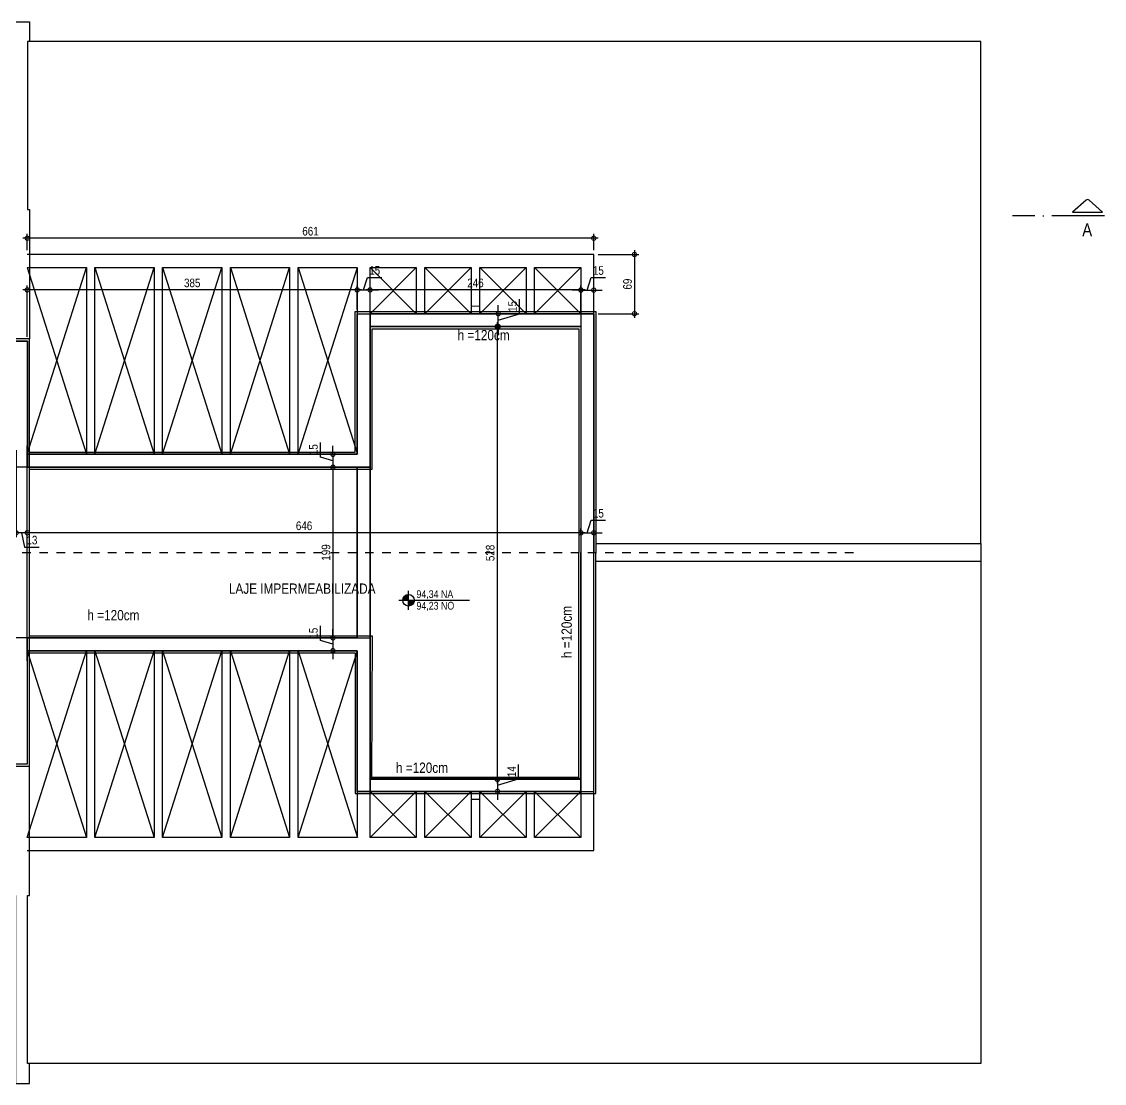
# Model space of a CAD drawing. Header units: metres. Extents: x -38 to 570, y -75 to 184.
# Drawn here: x 10.21 to 22.85, y -9.39 to 2.99 of the extents above; entities that cross this region are included whole.
import ezdxf
from ezdxf.enums import TextEntityAlignment as Align

# ---------------------------------------------------------------- set-up
doc = ezdxf.new("R2010")
doc.units = ezdxf.units.M
for name, pattern in [('CONTINUOS', [0]), ('DASHEDX2', [1.5, 1, -0.5]), ('ESTILO_TQS_0001', [1, 0.7, -0.3]), ('ESTILO_TQS_0004', [1.12, 0.5, -0.2, 0.01, -0.2, 0.01, -0.2])]:
    doc.linetypes.add(name, pattern=pattern)
for name, color, linetype in [('1', 232, 'DASHEDX2'), ('205', 7, 'ESTILO_TQS_0004'), ('21', 232, 'Continuous'), ('210', 15, 'ESTILO_TQS_0001'), ('28', 232, 'Continuous'), ('ARQ-ALV ACAB', 4, 'Continuous'), ('ARQ-ALV OSSO', 5, 'Continuous'), ('ARQ-AUX', 7, 'Continuous'), ('ARQ-AUX1', 1, 'Continuous'), ('ARQ-AUX2', 2, 'Continuous'), ('ARQ-DIM', 2, 'Continuous'), ('ARQ-SIM', 1, 'Continuous'), ('ARQ-TXT', 2, 'Continuous')]:
    doc.layers.add(name, color=color, linetype=linetype)
doc.styles.add('Adesa', font='ARIALN.TTF')
doc.styles.add('M50', font='ARIALN.TTF', dxfattribs={"height": 0.15})
doc.dimstyles.new('ADESA 1-0050', dxfattribs={"dimtxt": 0.1, "dimasz": 0.1, "dimexe": 0.05, "dimexo": 0.05, "dimgap": 0.03, "dimtad": 1, "dimdec": 1, "dimlfac": 100, "dimzin": 12, "dimtxsty": 'Adesa', "dimblk": 'DOTSMALL', "dimcen": 1, "dimdle": 0.05, "dimclrd": 1, "dimclre": 1, "dimclrt": 256, "dimazin": 3, "dimtm": 1e-09, "dimtfac": 1, "dimtdec": 1, "dimtmove": 1, "dimatfit": 0, "dimldrblk": 'DOTSMALL', "dimfxl": 0.8, "dimtvp": 2, "dimtolj": 1, "dimtzin": 0, "dimarcsym": 0})

# ---------------------------------------------------------------- blocks, each defined once
blk = doc.blocks.new('ADESA-SIM CORT')
at = {"color": 3}
blk.add_lwpolyline([(1.712, 0.367), (1.4, 0.086), (2.1, 0.086), (1.788, 0.367)], dxfattribs=at)
blk.add_lwpolyline([(1.788, 0.367, 0.267949), (1.712, 0.367)], format="xyb", dxfattribs=at)
at = {"color": 2}
for points in [[(0.521, 0), (0, 0)], [(0.706, 0), (0.729, 0)], [(2.14, 0), (0.914, 0)]]:
    blk.add_lwpolyline(points, dxfattribs=at)
at = {"color": 3, "style": 'Adesa'}
blk.add_attdef('A', text='', height=0.35, dxfattribs=at).set_placement((1.739, -0.325), align=Align.MIDDLE_CENTER)
blk = doc.blocks.new('NipAcOs')
at = {"layer": 'ARQ-SIM'}
h = blk.add_hatch(color=256, dxfattribs=at)
h.dxf.hatch_style = 1
h.paths.add_polyline_path([(0, 0.15, 0.414214), (-0.15, 0), (0, 0)])
h.paths.add_polyline_path([(0.15, 0), (0, 0), (0, -0.15, 0.414214)])
for p, q in [((-0.25, 0), (0.15, 0)), ((0, -0.25), (0, 0.25)), ((0.15, 0), (1.583, 0))]:
    blk.add_line(p, q, dxfattribs=at)
blk.add_circle((0, 0), 0.15, dxfattribs=at)
at = {"style": 'Adesa'}
for p in [(0.204, 0.06), (0.204, -0.24)]:
    blk.add_attdef('000,00', p, '', height=0.2, dxfattribs=at)
blk = doc.blocks.new('EST-PR-012-BAR-R02')
at = {"layer": '1', "color": 1, "linetype": 'CONTINUOS'}
for points in [[(1102, 27), (1028, 27)], [(1181, 27), (1102, 27)], [(1260, 27), (1181, 27)], [(1339, 27), (1260, 27)], [(1420.5, 27), (1339, 27)], [(1487, 27), (1420.5, 27)], [(1551, 27), (1487, 27)], [(1615, 27), (1551, 27)], [(1689, 27), (1615, 27)], [(1689, -42), (1689, 27)], [(1028, 12), (1097, 12)], [(1097, 12), (1097, -206)], [(1107, 12), (1176, 12)], [(1107, -206), (1107, 12)], [(1176, 12), (1176, -206)], [(1186, 12), (1255, 12)], [(1186, -206), (1186, 12)], [(1255, 12), (1255, -206)], [(1265, 12), (1334, 12)], [(1265, -206), (1265, 12)], [(1334, 12), (1334, -206)], [(1344, 12), (1413, 12)], [(1344, -206), (1344, 12)], [(1413, 12), (1413, -42)], [(1428, 12), (1482, 12)], [(1428, -42), (1428, 12)], [(1482, 12), (1482, -42)], [(1492, 12), (1546, 12)], [(1492, -42), (1492, 12)], [(1546, 12), (1546, -42)], [(1556, 12), (1610, 12)], [(1556, -42), (1556, 12)], [(1610, 12), (1610, -42)], [(1620, 12), (1674, 12)], [(1620, -42), (1620, 12)], [(1674, 12), (1674, -42)], [(1482, -42), (1428, -42)], [(1546, -42), (1492, -42)], [(1610, -42), (1556, -42)], [(1674, -42), (1620, -42)], [(1413, -72), (1413, -206)], [(1028, -206), (1028, -196)], [(1097, -206), (1028, -206)], [(1176, -206), (1107, -206)], [(1255, -206), (1186, -206)], [(1334, -206), (1265, -206)], [(1413, -206), (1344, -206)], [(1028, -445), (1028, -435)], [(1028, -435), (1097, -435)], [(1097, -435), (1097, -653)], [(1107, -435), (1176, -435)], [(1107, -653), (1107, -435)], [(1176, -435), (1176, -653)], [(1186, -435), (1255, -435)], [(1186, -653), (1186, -435)], [(1255, -435), (1255, -653)], [(1265, -435), (1334, -435)], [(1265, -653), (1265, -435)], [(1334, -435), (1334, -653)], [(1344, -435), (1413, -435)], [(1344, -653), (1344, -435)], [(1413, -435), (1413, -569)], [(1413, -599), (1413, -653)], [(1428, -653), (1428, -599)], [(1428, -599), (1482, -599)], [(1482, -599), (1482, -653)], [(1492, -599), (1546, -599)], [(1492, -653), (1492, -599)], [(1546, -599), (1546, -653)], [(1556, -599), (1610, -599)], [(1556, -653), (1556, -599)], [(1610, -599), (1610, -653)], [(1620, -599), (1674, -599)], [(1620, -653), (1620, -599)], [(1674, -599), (1674, -653)], [(1689, -668), (1689, -599)], [(1097, -653), (1028, -653)], [(1176, -653), (1107, -653)], [(1255, -653), (1186, -653)], [(1334, -653), (1265, -653)], [(1413, -653), (1344, -653)], [(1482, -653), (1428, -653)], [(1546, -653), (1492, -653)], [(1610, -653), (1556, -653)], [(1674, -653), (1620, -653)], [(1028, -668), (1103, -668)], [(1103, -668), (1182, -668)], [(1182, -668), (1261, -668)], [(1261, -668), (1340, -668)], [(1340, -668), (1420.5, -668)], [(1420.5, -668), (1472.1, -668)], [(1472.1, -668), (1532.5, -668)], [(1532.5, -668), (1592.9, -668)], [(1592.9, -668), (1689, -668)]]:
    blk.add_lwpolyline(points, dxfattribs=at)
at = {"layer": '21'}
for p, q in [((1028, -206), (1097, 12)), ((1028, 12), (1028, 12)), ((1028, 12), (1097, -206)), ((1107, -206), (1176, 12)), ((1107, 12), (1176, -206)), ((1186, -206), (1255, 12)), ((1186, 12), (1255, -206)), ((1265, -206), (1334, 12)), ((1265, 12), (1334, -206)), ((1344, -206), (1413.3, 12)), ((1344, 12), (1413.3, -206)), ((1428.3, -42), (1482, 12)), ((1428.3, 12), (1482, -42)), ((1492, -42), (1546, 12)), ((1492, 12), (1546, -42)), ((1556, -42), (1610, 12)), ((1556, 12), (1610, -42)), ((1620, -42), (1674, 12)), ((1620, 12), (1674, -42)), ((1028, -435), (1097, -653)), ((1028, -653), (1097, -435)), ((1107, -653), (1176, -435)), ((1107, -435), (1176, -653)), ((1186, -653), (1255, -435)), ((1186, -435), (1255, -653)), ((1265, -653), (1334, -435)), ((1265, -435), (1334, -653)), ((1344, -653), (1413.3, -435)), ((1344, -435), (1413.3, -653)), ((1428.3, -653), (1482, -599)), ((1428.3, -599), (1482, -653)), ((1492, -653), (1546, -599)), ((1492, -599), (1546, -653)), ((1556, -653), (1610, -599)), ((1556, -599), (1610, -653)), ((1620, -653), (1674, -599)), ((1620, -599), (1674, -653)), ((1028, -653), (1028, -653))]:
    blk.add_line(p, q, dxfattribs=at)
at = {"layer": '210'}
for p, q in [((1028, -206), (1028, -221)), ((1028, -420), (1028, -435))]:
    blk.add_line(p, q, dxfattribs=at)
blk = doc.blocks.new('est-lo-12-bar-r05')
at = {"layer": '205'}
blk.add_line((-3517.85276, -320.501693), (1995.986055, -320.501693), dxfattribs=at)
at = {"layer": '21'}
blk.add_line((1028.489198, 12.015014), (1028.495156, 11.99646), dxfattribs=at)
at = {"layer": '28'}
for p, q in [((1413.007686, -420.004079), (1428.007686, -420.004079)), ((1028.489198, -652.999445), (1028.495403, -652.980122))]:
    blk.add_line(p, q, dxfattribs=at)
for points in [[(1413.007686, -220.999307), (1028.489198, -220.999307), (1028.489198, -205.999307), (1413.007686, -205.999307), (1413.007686, -41.989757), (1428.007686, -41.989757), (1428.007686, -220.999307)], [(1413.007686, -41.989757), (1413.007686, -205.999307)], [(1428.007686, -41.989757), (1674.007686, -41.989757), (1674.007686, -56.989757), (1428.007686, -56.989757), (1428.007686, -41.989757)], [(1428.007686, -213.499307), (1428.007686, -41.989757)], [(1674.007686, -41.989757), (1428.007686, -41.989757)], [(1674.007686, -599.001687), (1689.007686, -599.001687), (1689.007686, -41.989757), (1674.007686, -41.989757), (1674.007686, -599.001687)], [(1674.007686, -41.989757), (1674.007686, -598.501687)], [(1689.007686, -598.501687), (1689.007686, -41.989757)], [(1428.007686, -56.989757), (1674.007686, -56.989757)], [(1413.007686, -205.999307), (1028.489198, -205.999307)], [(1428.007686, -220.999307), (1428.007686, -213.499307)], [(1413.007686, -599.001687), (1413.007686, -435.004079), (1028.489198, -435.004079), (1028.489198, -420.004079), (1413.007686, -420.004079), (1413.007686, -220.499307), (1428.007686, -220.499307), (1428.007686, -599.001687), (1413.007686, -599.001687)], [(1028.489198, -220.999307), (1428.007686, -220.999307)], [(1413.007686, -220.999307), (1413.007686, -420.004079)], [(1428.007686, -427.504079), (1428.007686, -220.999307)], [(1413.007686, -420.004079), (1028.489198, -420.004079)], [(1428.007686, -599.001687), (1428.007686, -427.504079)], [(1028.489198, -435.004079), (1413.007686, -435.004079)], [(1413.007686, -435.004079), (1413.007686, -599.001687)], [(1674.007686, -583.993757), (1428.007686, -583.993757)], [(1428.007686, -599.001687), (1674.007686, -599.001687), (1674.007686, -584.001687), (1428.007686, -584.001687), (1428.007686, -599.001687)], [(1428.007686, -598.993757), (1674.007686, -598.993757)]]:
    blk.add_lwpolyline(points, dxfattribs=at)
for points in [[(1012.995156, -74.0016), (1028.489198, -74.0016), (1028.489198, -220.999307), (1012.995156, -220.999307)], [(1028.489198, -420.004079), (1012.995404, -420.004079), (1012.995404, -567.001786), (1028.489198, -567.001786)]]:
    blk.add_lwpolyline(points, close=True, dxfattribs=at)
blk = doc.blocks.new('COBERTURA')
at = {"layer": 'ARQ-ALV ACAB'}
for points in [[(10.305, -2.035), (14.105, -2.035), (14.105, -0.395), (16.915, -0.395), (16.915, -3.205)], [(10.305, -2.235), (14.305, -2.235), (14.305, -0.595), (16.715, -0.595), (16.715, -3.205)], [(10.145, -5.52), (9.49, -5.52), (9.49, -5.695), (10.305, -5.695), (10.305, -3.27), (10.305, -0.715), (9.49, -0.715), (9.49, -0.89), (10.145, -0.89)], [(10.305, -4.375), (14.105, -4.375), (14.105, -6.015), (16.915, -6.015), (16.915, -3.205)], [(10.305, -4.176), (14.305, -4.175), (14.295, -5.825), (16.715, -5.825), (16.715, -3.205)]]:
    blk.add_lwpolyline(points, dxfattribs=at)
at = {"layer": 'ARQ-ALV OSSO'}
blk.add_lwpolyline([(9.52, -5.67), (10.285, -5.67), (10.28, -3.27), (10.285, -0.74), (9.52, -0.74)], dxfattribs=at)
at = {"layer": 'ARQ-AUX', "elevation": 0}
blk.add_lwpolyline([(21.405, -3.1), (21.405, 2.755), (10.305, 2.755)], dxfattribs=at)
at = {"layer": 'ARQ-AUX'}
blk.add_lwpolyline([(21.405, -3.31), (21.405, -9.165), (10.305, -9.165)], dxfattribs=at)
at = {"layer": 'ARQ-AUX1', "elevation": 0}
for points in [[(10.125, -0.74), (10.125, 0.795), (10.145, 0.795), (10.145, 2.985), (10.305, 2.985), (10.305, 2.755), (10.285, 2.755), (10.285, 0.795), (10.305, 0.795), (10.305, -0.715)], [(15.46, -0.332), (15.56, -0.33)], [(16.915, -3.1), (21.405, -3.1), (21.405, -3.31), (16.915, -3.31)], [(10.125, -5.67), (10.125, -7.205), (10.145, -7.205), (10.145, -9.395), (10.305, -9.395), (10.305, -9.165), (10.285, -9.165), (10.285, -7.205), (10.305, -7.205), (10.305, -5.695)], [(15.46, -6.08), (15.56, -6.08)]]:
    blk.add_lwpolyline(points, dxfattribs=at)
at = {"layer": 'ARQ-AUX2'}
for points in [[(10.305, -2.06), (14.13, -2.06), (14.13, -0.42), (16.89, -0.42), (16.89, -3.205)], [(10.305, -2.21), (14.28, -2.21), (14.28, -0.57), (16.74, -0.57), (16.74, -3.205)], [(10.305, -4.35), (14.13, -4.35), (14.13, -5.99), (16.89, -5.99), (16.89, -3.205)], [(10.305, -4.201), (14.28, -4.2), (14.28, -5.85), (16.74, -5.85), (16.74, -3.205)]]:
    blk.add_lwpolyline(points, dxfattribs=at)
at = {"linetype": 'Continuous', "xscale": 0.01, "yscale": 0.01, "zscale": 0.01}
for name, p in [('est-lo-12-bar-r05', (0, 0)), ('EST-PR-012-BAR-R02', (0, 0, 0))]:
    blk.add_blockref(name, p, dxfattribs=at)
blk = doc.blocks.new('_DotSmall')
at = {"color": 0, "linetype": 'ByBlock', "const_width": 0.5}
blk.add_lwpolyline([(-0.0625, 0, 1), (0.0625, 0, 1)], format="xyb", close=True, dxfattribs=at)
blk = doc.blocks.new('*D588')
at = {"layer": 'ARQ-DIM', "color": 1, "lineweight": -2, "transparency": 16777216}
for p, q in [((16.024, -0.421), (16.024, -0.25)), ((15.776, -0.42), (15.776, -0.32)), ((15.568, -0.42), (15.826, -0.42)), ((15.776, -0.57), (15.776, -0.42)), ((15.776, -0.57), (15.776, -0.42)), ((15.776, -0.495), (16.024, -0.421)), ((15.568, -0.57), (15.826, -0.57)), ((15.776, -0.57), (15.776, -0.67))]:
    blk.add_line(p, q, dxfattribs=at)
at = {"layer": 'Defpoints', "color": 0, "transparency": 16777216}
for p in [(15.518, -0.42, 0), (15.776, -0.42), (15.518, -0.57, 0)]:
    blk.add_point(p, dxfattribs=at)
at = {"layer": 'ARQ-DIM', "color": 1, "lineweight": -2, "transparency": 16777216, "xscale": 0.1, "yscale": 0.1, "zscale": 0.1}
for p, rotation in [((15.776, -0.42), 270), ((15.776, -0.57), 90)]:
    blk.add_blockref('_DotSmall', p, dxfattribs=dict(at, rotation=rotation))
at = {"layer": 'ARQ-DIM', "transparency": 16777216, "insert": (15.943, -0.335), "char_height": 0.1, "attachment_point": 5, "rotation": 90, "style": 'Adesa'}
blk.add_mtext('\\A1;15', dxfattribs=at)
blk = doc.blocks.new('*D589')
at = {"layer": 'ARQ-DIM', "color": 1, "lineweight": -2, "transparency": 16777216}
for p, q in [((15.734, -0.57), (15.813, -0.57)), ((15.763, -0.52), (15.763, -5.9)), ((15.739, -5.85), (15.813, -5.85))]:
    blk.add_line(p, q, dxfattribs=at)
at = {"layer": 'Defpoints', "color": 0, "transparency": 16777216}
for p in [(15.684, -0.57, 0), (15.689, -5.85, 0), (15.763, -5.85)]:
    blk.add_point(p, dxfattribs=at)
at = {"layer": 'ARQ-DIM', "color": 1, "lineweight": -2, "transparency": 16777216, "xscale": 0.1, "yscale": 0.1, "zscale": 0.1}
for p, rotation in [((15.763, -0.57), 90), ((15.763, -5.85), 270)]:
    blk.add_blockref('_DotSmall', p, dxfattribs=dict(at, rotation=rotation))
at = {"layer": 'ARQ-DIM', "transparency": 16777216, "insert": (15.682, -3.21), "char_height": 0.1, "attachment_point": 5, "rotation": 90, "style": 'Adesa'}
blk.add_mtext('\\A1;528', dxfattribs=at)
blk = doc.blocks.new('*D590')
at = {"layer": 'ARQ-DIM', "color": 1, "lineweight": -2, "transparency": 16777216}
for p, q in [((16.014, -5.846), (16.014, -5.677)), ((15.768, -5.85), (15.768, -5.75)), ((15.56, -5.85), (15.818, -5.85)), ((15.768, -5.92), (16.014, -5.846)), ((15.768, -5.85), (15.768, -5.99)), ((15.768, -5.85), (15.768, -5.99)), ((15.56, -5.99), (15.818, -5.99)), ((15.768, -5.99), (15.768, -6.09))]:
    blk.add_line(p, q, dxfattribs=at)
at = {"layer": 'Defpoints', "color": 0, "transparency": 16777216}
for p in [(15.51, -5.85, 0), (15.51, -5.99, 0), (15.768, -5.99)]:
    blk.add_point(p, dxfattribs=at)
at = {"layer": 'ARQ-DIM', "color": 1, "lineweight": -2, "transparency": 16777216, "xscale": 0.1, "yscale": 0.1, "zscale": 0.1}
for p, rotation in [((15.768, -5.85), 270), ((15.768, -5.99), 90)]:
    blk.add_blockref('_DotSmall', p, dxfattribs=dict(at, rotation=rotation))
at = {"layer": 'ARQ-DIM', "transparency": 16777216, "insert": (15.933, -5.761), "char_height": 0.1, "attachment_point": 5, "rotation": 90, "style": 'Adesa'}
blk.add_mtext('\\A1;14', dxfattribs=at)
blk = doc.blocks.new('*D591')
at = {"layer": 'ARQ-DIM', "color": 1, "lineweight": -2, "transparency": 16777216}
for p, q in [((13.701, -2.092), (13.701, -1.921)), ((13.847, -2.06), (13.847, -1.96)), ((13.847, -2.135), (13.701, -2.092)), ((14.08, -2.06), (13.797, -2.06)), ((13.847, -2.06), (13.847, -2.21)), ((13.847, -2.06), (13.847, -2.21)), ((14.092, -2.21), (13.797, -2.21)), ((13.847, -2.21), (13.847, -2.31))]:
    blk.add_line(p, q, dxfattribs=at)
at = {"layer": 'Defpoints', "color": 0, "transparency": 16777216}
for p in [(14.13, -2.06, 0), (13.847, -2.21), (14.142, -2.21, 0)]:
    blk.add_point(p, dxfattribs=at)
at = {"layer": 'ARQ-DIM', "color": 1, "lineweight": -2, "transparency": 16777216, "xscale": 0.1, "yscale": 0.1, "zscale": 0.1}
for p, rotation in [((13.847, -2.06), 270), ((13.847, -2.21), 90)]:
    blk.add_blockref('_DotSmall', p, dxfattribs=dict(at, rotation=rotation))
at = {"layer": 'ARQ-DIM', "transparency": 16777216, "insert": (13.62, -2.006), "char_height": 0.1, "attachment_point": 5, "rotation": 90, "style": 'Adesa'}
blk.add_mtext('\\A1;15', dxfattribs=at)
blk = doc.blocks.new('*D592')
at = {"layer": 'ARQ-DIM', "color": 1, "lineweight": -2, "transparency": 16777216}
for p, q in [((13.894, -2.21), (13.797, -2.21)), ((13.847, -2.16), (13.847, -4.25)), ((13.899, -4.2), (13.797, -4.2))]:
    blk.add_line(p, q, dxfattribs=at)
at = {"layer": 'Defpoints', "color": 0, "transparency": 16777216}
for p in [(13.944, -2.21), (13.847, -4.2), (13.949, -4.2, 0)]:
    blk.add_point(p, dxfattribs=at)
at = {"layer": 'ARQ-DIM', "color": 1, "lineweight": -2, "transparency": 16777216, "xscale": 0.1, "yscale": 0.1, "zscale": 0.1}
for p, rotation in [((13.847, -2.21), 90), ((13.847, -4.2), 270)]:
    blk.add_blockref('_DotSmall', p, dxfattribs=dict(at, rotation=rotation))
at = {"layer": 'ARQ-DIM', "transparency": 16777216, "insert": (13.766, -3.205), "char_height": 0.1, "attachment_point": 5, "rotation": 90, "style": 'Adesa'}
blk.add_mtext('\\A1;199', dxfattribs=at)
blk = doc.blocks.new('*D593')
at = {"layer": 'ARQ-DIM', "color": 1, "lineweight": -2, "transparency": 16777216}
for p, q in [((13.701, -4.231), (13.701, -4.061)), ((13.847, -4.2), (13.847, -4.1)), ((13.847, -4.275), (13.701, -4.231)), ((13.849, -4.2), (13.797, -4.2)), ((13.847, -4.2), (13.847, -4.35)), ((13.847, -4.2), (13.847, -4.35)), ((13.849, -4.35), (13.797, -4.35)), ((13.847, -4.35), (13.847, -4.45))]:
    blk.add_line(p, q, dxfattribs=at)
at = {"layer": 'Defpoints', "color": 0, "transparency": 16777216}
for p in [(13.899, -4.2), (13.847, -4.35), (13.899, -4.35, 0)]:
    blk.add_point(p, dxfattribs=at)
at = {"layer": 'ARQ-DIM', "color": 1, "lineweight": -2, "transparency": 16777216, "xscale": 0.1, "yscale": 0.1, "zscale": 0.1}
for p, rotation in [((13.847, -4.2), 270), ((13.847, -4.35), 90)]:
    blk.add_blockref('_DotSmall', p, dxfattribs=dict(at, rotation=rotation))
at = {"layer": 'ARQ-DIM', "transparency": 16777216, "insert": (13.62, -4.146), "char_height": 0.1, "attachment_point": 5, "rotation": 90, "style": 'Adesa'}
blk.add_mtext('\\A1;15', dxfattribs=at)
blk = doc.blocks.new('*D594')
at = {"layer": 'ARQ-DIM', "color": 1, "lineweight": -2, "transparency": 16777216}
for p, q in [((16.815, -2.975), (16.859, -2.829)), ((16.859, -2.829), (17.029, -2.829)), ((16.74, -2.975), (16.64, -2.975)), ((16.74, -2.99), (16.74, -2.925)), ((16.74, -2.975), (16.89, -2.975)), ((16.74, -2.975), (16.89, -2.975)), ((16.89, -2.99), (16.89, -2.925)), ((16.89, -2.975), (16.99, -2.975))]:
    blk.add_line(p, q, dxfattribs=at)
at = {"layer": 'Defpoints', "color": 0, "transparency": 16777216}
for p in [(16.89, -2.975), (16.74, -3.04, 0), (16.89, -3.04, 0)]:
    blk.add_point(p, dxfattribs=at)
at = {"layer": 'ARQ-DIM', "color": 1, "lineweight": -2, "transparency": 16777216, "xscale": 0.1, "yscale": 0.1, "zscale": 0.1}
blk.add_blockref('_DotSmall', (16.74, -2.975), dxfattribs=at)
at = {"layer": 'ARQ-DIM', "color": 1, "lineweight": -2, "transparency": 16777216, "xscale": 0.1, "yscale": 0.1, "zscale": 0.1, "rotation": 180}
blk.add_blockref('_DotSmall', (16.89, -2.975), dxfattribs=at)
at = {"layer": 'ARQ-DIM', "transparency": 16777216, "insert": (16.944, -2.748), "char_height": 0.1, "attachment_point": 5, "style": 'Adesa'}
blk.add_mtext('\\A1;15', dxfattribs=at)
blk = doc.blocks.new('*D595')
at = {"layer": 'ARQ-DIM', "color": 1, "lineweight": -2, "transparency": 16777216}
for p, q in [((16.79, -2.975), (10.23, -2.975)), ((10.28, -2.99), (10.28, -2.925)), ((16.74, -2.99), (16.74, -2.925))]:
    blk.add_line(p, q, dxfattribs=at)
at = {"layer": 'Defpoints', "color": 0, "transparency": 16777216}
for p in [(10.28, -2.975), (10.28, -3.04, 0), (16.74, -3.04, 0)]:
    blk.add_point(p, dxfattribs=at)
at = {"layer": 'ARQ-DIM', "color": 1, "lineweight": -2, "transparency": 16777216, "xscale": 0.1, "yscale": 0.1, "zscale": 0.1, "rotation": 180}
blk.add_blockref('_DotSmall', (10.28, -2.975), dxfattribs=at)
at = {"layer": 'ARQ-DIM', "color": 1, "lineweight": -2, "transparency": 16777216, "xscale": 0.1, "yscale": 0.1, "zscale": 0.1}
blk.add_blockref('_DotSmall', (16.74, -2.975), dxfattribs=at)
at = {"layer": 'ARQ-DIM', "transparency": 16777216, "insert": (13.51, -2.894), "char_height": 0.1, "attachment_point": 5, "style": 'Adesa'}
blk.add_mtext('\\A1;646', dxfattribs=at)
blk = doc.blocks.new('*D596')
at = {"layer": 'ARQ-DIM', "color": 1, "lineweight": -2, "transparency": 16777216}
for p, q in [((10.15, -2.01), (10.15, -3.025)), ((10.33, -2.975), (10.1, -2.975)), ((10.215, -2.975), (10.25, -3.142)), ((10.28, -2.99), (10.28, -2.925)), ((10.25, -3.142), (10.42, -3.142))]:
    blk.add_line(p, q, dxfattribs=at)
at = {"layer": 'Defpoints', "color": 0, "transparency": 16777216}
for p in [(10.15, -1.96, 0), (10.15, -2.975), (10.28, -3.04, 0)]:
    blk.add_point(p, dxfattribs=at)
at = {"layer": 'ARQ-DIM', "color": 1, "lineweight": -2, "transparency": 16777216, "xscale": 0.1, "yscale": 0.1, "zscale": 0.1, "rotation": 180}
blk.add_blockref('_DotSmall', (10.15, -2.975), dxfattribs=at)
at = {"layer": 'ARQ-DIM', "color": 1, "lineweight": -2, "transparency": 16777216, "xscale": 0.1, "yscale": 0.1, "zscale": 0.1}
blk.add_blockref('_DotSmall', (10.28, -2.975), dxfattribs=at)
at = {"layer": 'ARQ-DIM', "transparency": 16777216, "insert": (10.335, -3.061), "char_height": 0.1, "attachment_point": 5, "style": 'Adesa'}
blk.add_mtext('\\A1;13', dxfattribs=at)
blk = doc.blocks.new('*D644')
at = {"layer": 'ARQ-DIM', "color": 1, "lineweight": -2, "transparency": 16777216}
for p, q in [((16.815, -0.145), (16.859, 0.002)), ((16.859, 0.002), (17.029, 0.002)), ((16.74, -0.43), (16.74, -0.095)), ((16.89, -0.28), (16.89, -0.095)), ((16.74, -0.145), (16.64, -0.145)), ((16.74, -0.145), (16.89, -0.145)), ((16.74, -0.145), (16.89, -0.145)), ((16.89, -0.145), (16.99, -0.145))]:
    blk.add_line(p, q, dxfattribs=at)
at = {"layer": 'Defpoints', "color": 0, "transparency": 16777216}
for p in [(16.89, -0.145), (16.89, -0.33, 0), (16.74, -0.48, 0)]:
    blk.add_point(p, dxfattribs=at)
at = {"layer": 'ARQ-DIM', "color": 1, "lineweight": -2, "transparency": 16777216, "xscale": 0.1, "yscale": 0.1, "zscale": 0.1}
blk.add_blockref('_DotSmall', (16.74, -0.145), dxfattribs=at)
at = {"layer": 'ARQ-DIM', "color": 1, "lineweight": -2, "transparency": 16777216, "xscale": 0.1, "yscale": 0.1, "zscale": 0.1, "rotation": 180}
blk.add_blockref('_DotSmall', (16.89, -0.145), dxfattribs=at)
at = {"layer": 'ARQ-DIM', "transparency": 16777216, "insert": (16.944, 0.083), "char_height": 0.1, "attachment_point": 5, "style": 'Adesa'}
blk.add_mtext('\\A1;15', dxfattribs=at)
blk = doc.blocks.new('*D645')
at = {"layer": 'ARQ-DIM', "color": 1, "lineweight": -2, "transparency": 16777216}
for p, q in [((14.28, -0.52), (14.28, -0.093)), ((16.74, -0.43), (16.74, -0.093)), ((16.79, -0.143), (14.23, -0.143))]:
    blk.add_line(p, q, dxfattribs=at)
at = {"layer": 'Defpoints', "color": 0, "transparency": 16777216}
for p in [(14.28, -0.143), (16.74, -0.48, 0), (14.28, -0.57, 0)]:
    blk.add_point(p, dxfattribs=at)
at = {"layer": 'ARQ-DIM', "color": 1, "lineweight": -2, "transparency": 16777216, "xscale": 0.1, "yscale": 0.1, "zscale": 0.1, "rotation": 180}
blk.add_blockref('_DotSmall', (14.28, -0.143), dxfattribs=at)
at = {"layer": 'ARQ-DIM', "color": 1, "lineweight": -2, "transparency": 16777216, "xscale": 0.1, "yscale": 0.1, "zscale": 0.1}
blk.add_blockref('_DotSmall', (16.74, -0.143), dxfattribs=at)
at = {"layer": 'ARQ-DIM', "transparency": 16777216, "insert": (15.51, -0.062), "char_height": 0.1, "attachment_point": 5, "style": 'Adesa'}
blk.add_mtext('\\A1;246', dxfattribs=at)
blk = doc.blocks.new('*D646')
at = {"layer": 'ARQ-DIM', "color": 1, "lineweight": -2, "transparency": 16777216}
for p, q in [((14.205, -0.143), (14.249, 0.003)), ((14.249, 0.003), (14.419, 0.003)), ((14.13, -0.28), (14.13, -0.093)), ((14.28, -0.52), (14.28, -0.093)), ((14.13, -0.143), (14.03, -0.143)), ((14.13, -0.143), (14.28, -0.143)), ((14.13, -0.143), (14.28, -0.143)), ((14.28, -0.143), (14.38, -0.143))]:
    blk.add_line(p, q, dxfattribs=at)
at = {"layer": 'Defpoints', "color": 0, "transparency": 16777216}
for p in [(14.28, -0.143), (14.13, -0.33), (14.28, -0.57, 0)]:
    blk.add_point(p, dxfattribs=at)
at = {"layer": 'ARQ-DIM', "color": 1, "lineweight": -2, "transparency": 16777216, "xscale": 0.1, "yscale": 0.1, "zscale": 0.1}
blk.add_blockref('_DotSmall', (14.13, -0.143), dxfattribs=at)
at = {"layer": 'ARQ-DIM', "color": 1, "lineweight": -2, "transparency": 16777216, "xscale": 0.1, "yscale": 0.1, "zscale": 0.1, "rotation": 180}
blk.add_blockref('_DotSmall', (14.28, -0.143), dxfattribs=at)
at = {"layer": 'ARQ-DIM', "transparency": 16777216, "insert": (14.334, 0.084), "char_height": 0.1, "attachment_point": 5, "style": 'Adesa'}
blk.add_mtext('\\A1;15', dxfattribs=at)
blk = doc.blocks.new('*D647')
at = {"layer": 'ARQ-DIM', "color": 1, "lineweight": -2, "transparency": 16777216}
for p, q in [((10.28, -0.69), (10.28, -0.093)), ((14.13, -0.37), (14.13, -0.093)), ((14.18, -0.143), (10.23, -0.143))]:
    blk.add_line(p, q, dxfattribs=at)
at = {"layer": 'Defpoints', "color": 0, "transparency": 16777216}
for p in [(10.28, -0.143), (14.13, -0.42, 0), (10.28, -0.74, 0)]:
    blk.add_point(p, dxfattribs=at)
at = {"layer": 'ARQ-DIM', "color": 1, "lineweight": -2, "transparency": 16777216, "xscale": 0.1, "yscale": 0.1, "zscale": 0.1, "rotation": 180}
blk.add_blockref('_DotSmall', (10.28, -0.143), dxfattribs=at)
at = {"layer": 'ARQ-DIM', "color": 1, "lineweight": -2, "transparency": 16777216, "xscale": 0.1, "yscale": 0.1, "zscale": 0.1}
blk.add_blockref('_DotSmall', (14.13, -0.143), dxfattribs=at)
at = {"layer": 'ARQ-DIM', "transparency": 16777216, "insert": (12.205, -0.062), "char_height": 0.1, "attachment_point": 5, "style": 'Adesa'}
blk.add_mtext('\\A1;385', dxfattribs=at)
blk = doc.blocks.new('*D389')
at = {"layer": 'ARQ-DIM', "color": 1, "lineweight": -2, "transparency": 16777216}
for p, q in [((10.28, 0.32), (10.28, 0.51)), ((16.89, 0.32), (16.89, 0.51)), ((16.94, 0.46), (10.23, 0.46))]:
    blk.add_line(p, q, dxfattribs=at)
at = {"layer": 'Defpoints', "color": 0, "transparency": 16777216}
for p in [(10.28, 0.46), (10.28, 0.27, 0), (16.89, 0.27, 0)]:
    blk.add_point(p, dxfattribs=at)
at = {"layer": 'ARQ-DIM', "color": 1, "lineweight": -2, "transparency": 16777216, "xscale": 0.1, "yscale": 0.1, "zscale": 0.1, "rotation": 180}
blk.add_blockref('_DotSmall', (10.28, 0.46), dxfattribs=at)
at = {"layer": 'ARQ-DIM', "color": 1, "lineweight": -2, "transparency": 16777216, "xscale": 0.1, "yscale": 0.1, "zscale": 0.1}
blk.add_blockref('_DotSmall', (16.89, 0.46), dxfattribs=at)
at = {"layer": 'ARQ-DIM', "transparency": 16777216, "insert": (13.585, 0.541), "char_height": 0.1, "attachment_point": 5, "style": 'Adesa'}
blk.add_mtext('\\A1;661', dxfattribs=at)
blk = doc.blocks.new('*D390')
at = {"layer": 'ARQ-DIM', "color": 1, "lineweight": -2, "transparency": 16777216}
for p, q in [((16.94, 0.27), (17.415, 0.27)), ((17.365, 0.32), (17.365, -0.47)), ((16.94, -0.42), (17.415, -0.42))]:
    blk.add_line(p, q, dxfattribs=at)
at = {"layer": 'Defpoints', "color": 0, "transparency": 16777216}
for p in [(16.89, 0.27, 0), (16.89, -0.42, 0), (17.365, -0.42)]:
    blk.add_point(p, dxfattribs=at)
at = {"layer": 'ARQ-DIM', "color": 1, "lineweight": -2, "transparency": 16777216, "xscale": 0.1, "yscale": 0.1, "zscale": 0.1}
for p, rotation in [((17.365, 0.27), 90), ((17.365, -0.42), 270)]:
    blk.add_blockref('_DotSmall', p, dxfattribs=dict(at, rotation=rotation))
at = {"layer": 'ARQ-DIM', "transparency": 16777216, "insert": (17.284, -0.075), "char_height": 0.1, "attachment_point": 5, "rotation": 90, "style": 'Adesa'}
blk.add_mtext('\\A1;69', dxfattribs=at)

msp = doc.modelspace()

# ---------------------------------------------------------------- block references
at = {"layer": 'ARQ-DIM'}
msp.add_blockref('COBERTURA', (0, 0), dxfattribs=at)
at = {"layer": 'ARQ-SIM'}
ref = msp.add_blockref('ADESA-SIM CORT', (21.7778, 0.7211, 0), dxfattribs=dict(at, xscale=0.5, yscale=0.5, zscale=0.5))
ref.add_attrib('A', 'A', dxfattribs={"layer": '0', "color": 4, "height": 0.15, "style": 'Adesa'}).set_placement((22.6475, 0.5587, 0), align=Align.MIDDLE_CENTER)
ref = msp.add_blockref('NipAcOs', (14.7294, -3.7626), dxfattribs=dict(at, xscale=0.45, yscale=0.45, zscale=0.45))
ref.add_attrib('000,00', '94,23 NO', (14.8212, -3.8706), dxfattribs={"layer": '0', "color": 2, "height": 0.09, "style": 'Adesa'})
ref.add_attrib('000,00', '94,34 NA', (14.8212, -3.7356), dxfattribs={"layer": '0', "color": 2, "height": 0.09, "style": 'Adesa'})

# ---------------------------------------------------------------- texts
at = {"layer": 'ARQ-TXT'}
for s, style, p in [('h =120cm', 'Adesa', (15.3015, -0.7302, 0)), ('LAJE IMPERMEABILIZADA', 'M50', (12.6327, -3.6862, -0.1142)), ('h =120cm', 'Adesa', (10.9818, -3.9958, 0)), ('h =120cm', 'Adesa', (14.5821, -5.7748, 0))]:
    msp.add_text(s, height=0.12, dxfattribs=dict(at, style=style)).set_placement(p)
at = {"layer": 'ARQ-TXT', "style": 'Adesa'}
msp.add_text('h =120cm', height=0.12, rotation=90, dxfattribs=at).set_placement((16.634, -4.4354, 0))

# ---------------------------------------------------------------- dimensions: what is measured, and where the dimension line sits
at = {"layer": 'ARQ-DIM'}
for base, p1, p2, picture, middle in [((10.2799, 0.4598), (16.8901, 0.2701, 0), (10.2799, 0.2701, 0), '*D389', (13.585, 0.5408)), ((14.2801, -0.1433, 0), (14.1299, -0.3299, 0), (14.2801, -0.57), '*D646', (14.2788, 0.0838, 0)), ((16.8901, -0.1445, 0), (16.7401, -0.4799), (16.8901, -0.3299), '*D644', (16.8889, 0.0826, 0)), ((10.28, -0.1433, 0), (14.1299, -0.42), (10.28, -0.74), '*D647', (12.2049, -0.0623, 0)), ((14.2801, -0.1434, 0), (16.7401, -0.4799), (14.2801, -0.57), '*D645', (15.5101, -0.0623, 0)), ((10.2799, -2.9747, 0), (16.7401, -3.0398), (10.2799, -3.0405), '*D595', (13.51, -2.8937, 0))]:
    dim = msp.add_linear_dim(base=base, p1=p1, p2=p2, dimstyle='ADESA 1-0050', dxfattribs=at)
    dim.commit()
    dim.dimension.update_dxf_attribs({"geometry": picture, "text_midpoint": middle})
for base, p1, p2, angle, picture, middle in [((17.3649, -0.4201), (16.8901, 0.2701, 0), (16.8901, -0.4201, 0), 90, '*D390', (17.2839, -0.075)), ((15.7757, -0.42, 0), (15.5177, -0.57), (15.5177, -0.42), 90, '*D588', (15.9428, -0.3905, 0)), ((13.8466, -2.2104, 0), (14.1302, -2.0604), (14.1423, -2.2104), 90, '*D591', (13.6195, -2.0616, 0)), ((13.8466, -4.2003, 0), (13.9445, -2.2104, 0), (13.9486, -4.2003), 90, '*D592', (13.7656, -3.2054, 0)), ((16.8901, -2.9747, 0), (16.7401, -3.0398), (16.8901, -3.0398), 180, '*D594', (16.8889, -2.7476, 0)), ((13.8466, -4.35, 0), (13.8986, -4.2, 0), (13.8986, -4.35), 90, '*D593', (13.6195, -4.2011, 0)), ((15.7681, -5.99, 0), (15.5101, -5.8498), (15.5101, -5.99), 90, '*D590', (15.9335, -5.8162, 0))]:
    dim = msp.add_linear_dim(base=base, p1=p1, p2=p2, angle=angle, dimstyle='ADESA 1-0050', dxfattribs=at)
    dim.commit()
    dim.dimension.update_dxf_attribs({"geometry": picture, "text_midpoint": middle})
dim = msp.add_linear_dim(base=(15.7631, -5.8498, 0), p1=(15.684, -0.57), p2=(15.6891, -5.8498), angle=90, dimstyle='ADESA 1-0050', override={"dimdec": 0}, dxfattribs=at)
dim.commit()
dim.dimension.update_dxf_attribs({"geometry": '*D589', "text_midpoint": (15.682, -3.2099, 0)})
dim = msp.add_linear_dim(base=(10.15, -2.9747, 0), p1=(10.28, -3.0398), p2=(10.15, -1.96), dimstyle='ADESA 1-0050', dxfattribs=at)
dim.commit()
dim.dimension.update_dxf_attribs({"geometry": '*D596', "text_midpoint": (10.2799, -3.1417, 0), "dimtype": 160})

doc.saveas('drawing.dxf')
